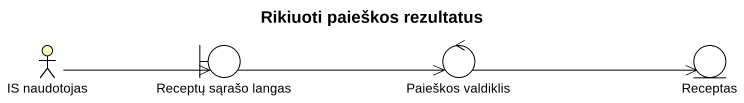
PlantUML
@startuml
title Rikiuoti paieškos rezultatus
actor "IS naudotojas" as IS_naudotojas #FFFFCC
boundary "Receptų sąrašo langas" as Receptų_sąrašo_langas
control "Paieškos valdiklis" as Paieškos_valdiklis
entity Receptas
IS_naudotojas -right-> Receptų_sąrašo_langas
Receptų_sąrašo_langas -right-> Paieškos_valdiklis
Paieškos_valdiklis -right-> Receptas
@enduml
